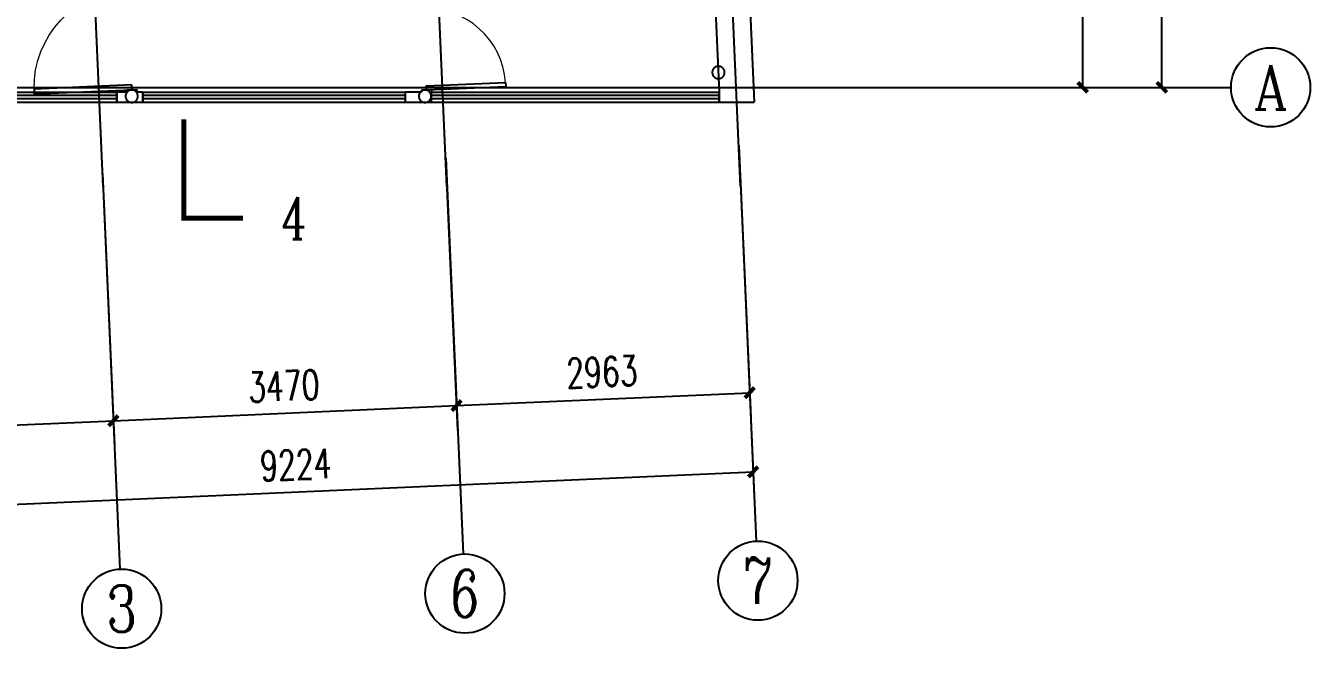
# Model space of a CAD drawing. Extents: x -20250 to 331240, y -699 to 63168.
# Drawn here: x 108808 to 121786, y 28972 to 35260 of the extents above; entities that cross this region are included whole.
import ezdxf
from ezdxf.enums import TextEntityAlignment as Align

# ---------------------------------------------------------------- set-up
doc = ezdxf.new("R2010")
doc.units = 0
doc.header["$LTSCALE"] = 1000
doc.header["$MEASUREMENT"] = 0
for name, color, linetype in [('AXIS', 3, 'Continuous'), ('AXIS_TEXT', 7, 'Continuous'), ('DIM_SYMB', 3, 'Continuous'), ('DOTE', 1, 'Continuous'), ('PUB_TEXT', 7, 'Continuous'), ('WALL', 9, 'Continuous'), ('WINDOW', 4, 'Continuous'), ('柱子', 9, 'Continuous')]:
    doc.layers.add(name, color=color, linetype=linetype)
doc.styles.add('_TCH_AXIS', font='COMPLEX', dxfattribs={"bigfont": 'GBCBIG'})
doc.styles.add('_TCH_DIM_T3', font='SIMPLEX', dxfattribs={"width": 0.705882, "bigfont": 'GBCBIG'})
doc.styles.add('_TCH_LABEL', font='COMPLEX', dxfattribs={"bigfont": 'GBCBIG'})
doc.styles.add('COMPLEX', font='COMPLEX')
doc.dimstyles.new('_TCH_ARCH&&100', dxfattribs={"dimtxt": 297.5, "dimasz": 100, "dimexe": 250, "dimexo": 300, "dimgap": 126.25, "dimtad": 1, "dimdec": 0, "dimzin": 0, "dimdsep": 46, "dimtxsty": '_TCH_DIM_T3', "dimblk": 'ARCHTICK', "dimcen": 0.09, "dimclrt": 7, "dimazin": 2, "dimtfac": 1, "dimtdec": 0, "dimtix": 1, "dimtmove": 2, "dimatfit": 3, "dimfxl": 1, "dimtolj": 1, "dimtzin": 0, "dimarcsym": 0})

# ---------------------------------------------------------------- blocks, each defined once
blk = doc.blocks.new('_ArchTick')
at = {"color": 0, "linetype": 'ByBlock', "const_width": 0.4}
blk.add_lwpolyline([(-0.5, -0.5), (0.5, 0.5)], dxfattribs=at)
blk = doc.blocks.new('*D163')
at = {"layer": 'AXIS', "color": 0, "lineweight": -2, "transparency": 16777216}
for p, q in [((109597, 33468), (109705, 31020)), ((106809, 33345), (106917, 30897)), ((106906, 31147), (109694, 31270))]:
    blk.add_line(p, q, dxfattribs=at)
at = {"layer": 'Defpoints', "color": 0, "transparency": 16777216}
for p in [(109584, 33768), (106796, 33645), (109694, 31270)]:
    blk.add_point(p, dxfattribs=at)
at = {"layer": 'AXIS', "color": 0, "lineweight": -2, "transparency": 16777216, "xscale": 100, "yscale": 100, "zscale": 100}
for p, rotation in [((109694, 31270), 2.524699027739425), ((106906, 31147), 182.5246990277394)]:
    blk.add_blockref('_ArchTick', p, dxfattribs=dict(at, rotation=rotation))
at = {"layer": 'AXIS', "color": 7, "transparency": 16777216, "insert": (108288, 31483), "char_height": 297.5, "attachment_point": 5, "rotation": 2.5247, "style": '_TCH_DIM_T3'}
blk.add_mtext('\\A1;2791', dxfattribs=at)
blk = doc.blocks.new('*D164')
at = {"layer": 'AXIS', "color": 0, "lineweight": -2, "transparency": 16777216}
for p, q in [((113064, 33621), (113172, 31173)), ((109597, 33468), (109705, 31020)), ((109694, 31270), (113161, 31423))]:
    blk.add_line(p, q, dxfattribs=at)
at = {"layer": 'Defpoints', "color": 0, "transparency": 16777216}
for p in [(113051, 33920), (109584, 33768), (113161, 31423)]:
    blk.add_point(p, dxfattribs=at)
at = {"layer": 'AXIS', "color": 0, "lineweight": -2, "transparency": 16777216, "xscale": 100, "yscale": 100, "zscale": 100}
for p, rotation in [((113161, 31423), 2.524699027739323), ((109694, 31270), 182.5246990277393)]:
    blk.add_blockref('_ArchTick', p, dxfattribs=dict(at, rotation=rotation))
at = {"layer": 'AXIS', "color": 7, "transparency": 16777216, "insert": (111416, 31621), "char_height": 297.5, "attachment_point": 5, "rotation": 2.5247, "style": '_TCH_DIM_T3'}
blk.add_mtext('\\A1;3470', dxfattribs=at)
blk = doc.blocks.new('*D165')
at = {"layer": 'AXIS', "color": 0, "lineweight": -2, "transparency": 16777216}
for p, q in [((116025, 33751), (116133, 31304)), ((113064, 33621), (113172, 31173)), ((113161, 31423), (116122, 31553))]:
    blk.add_line(p, q, dxfattribs=at)
at = {"layer": 'Defpoints', "color": 0, "transparency": 16777216}
for p in [(116011, 34051), (113051, 33920), (116122, 31553)]:
    blk.add_point(p, dxfattribs=at)
at = {"layer": 'AXIS', "color": 0, "lineweight": -2, "transparency": 16777216, "xscale": 100, "yscale": 100, "zscale": 100}
for p, rotation in [((116122, 31553), 2.524699027739323), ((113161, 31423), 182.5246990277393)]:
    blk.add_blockref('_ArchTick', p, dxfattribs=dict(at, rotation=rotation))
at = {"layer": 'AXIS', "color": 7, "transparency": 16777216, "insert": (114629, 31763), "char_height": 297.5, "attachment_point": 5, "rotation": 2.5247, "style": '_TCH_DIM_T3'}
blk.add_mtext('\\A1;2963', dxfattribs=at)
blk = doc.blocks.new('*D166')
at = {"layer": 'AXIS', "color": 0, "lineweight": -2, "transparency": 16777216}
for p, q in [((116025, 33751), (116168, 30504)), ((106809, 33345), (106953, 30098)), ((106942, 30348), (116157, 30754))]:
    blk.add_line(p, q, dxfattribs=at)
at = {"layer": 'Defpoints', "color": 0, "transparency": 16777216}
for p in [(116011, 34051), (106796, 33645), (116157, 30754)]:
    blk.add_point(p, dxfattribs=at)
at = {"layer": 'AXIS', "color": 0, "lineweight": -2, "transparency": 16777216, "xscale": 100, "yscale": 100, "zscale": 100}
for p, rotation in [((116157, 30754), 2.524699027739349), ((106942, 30348), 182.5246990277393)]:
    blk.add_blockref('_ArchTick', p, dxfattribs=dict(at, rotation=rotation))
at = {"layer": 'AXIS', "color": 7, "transparency": 16777216, "insert": (111537, 30826), "char_height": 297.5, "attachment_point": 5, "rotation": 2.5247, "style": '_TCH_DIM_T3'}
blk.add_mtext('\\A1;9224', dxfattribs=at)
blk = doc.blocks.new('*D167')
at = {"layer": 'AXIS', "color": 0, "lineweight": -2, "transparency": 16777216}
for p, q in [((117286, 37607), (119736, 37607)), ((119486, 34637), (119486, 37607)), ((117286, 34637), (119736, 34637))]:
    blk.add_line(p, q, dxfattribs=at)
at = {"layer": 'Defpoints', "color": 0, "transparency": 16777216}
for p in [(116986, 37607), (119486, 37607), (116986, 34637)]:
    blk.add_point(p, dxfattribs=at)
at = {"layer": 'AXIS', "color": 0, "lineweight": -2, "transparency": 16777216, "xscale": 100, "yscale": 100, "zscale": 100}
for p, rotation in [((119486, 37607), 90), ((119486, 34637), 270)]:
    blk.add_blockref('_ArchTick', p, dxfattribs=dict(at, rotation=rotation))
at = {"layer": 'AXIS', "color": 7, "transparency": 16777216, "insert": (119211, 36122), "char_height": 297.5, "attachment_point": 5, "rotation": 90, "style": '_TCH_DIM_T3'}
blk.add_mtext('\\A1;2970', dxfattribs=at)
blk = doc.blocks.new('*D176')
at = {"layer": 'AXIS', "color": 0, "lineweight": -2, "transparency": 16777216}
for p, q in [((117286, 57176), (120536, 57176)), ((120286, 34637), (120286, 57176)), ((117286, 34637), (120536, 34637))]:
    blk.add_line(p, q, dxfattribs=at)
at = {"layer": 'Defpoints', "color": 0, "transparency": 16777216}
for p in [(116986, 57176), (120286, 57176), (116986, 34637)]:
    blk.add_point(p, dxfattribs=at)
at = {"layer": 'AXIS', "color": 0, "lineweight": -2, "transparency": 16777216, "xscale": 100, "yscale": 100, "zscale": 100}
for p, rotation in [((120286, 57176), 90), ((120286, 34637), 270)]:
    blk.add_blockref('_ArchTick', p, dxfattribs=dict(at, rotation=rotation))
at = {"layer": 'AXIS', "color": 7, "transparency": 16777216, "insert": (120011, 45906), "char_height": 297.5, "attachment_point": 5, "rotation": 90, "style": '_TCH_DIM_T3'}
blk.add_mtext('\\A1;22539', dxfattribs=at)
blk = doc.blocks.new('$TCHSYS$WIN2D')
for p, q in [((-0.5, 0.5), (0.5, 0.5)), ((-0.5, 0.5), (-0.5, -0.5)), ((0.5, 0.5), (0.5, -0.5)), ((0.5, 0.1667), (-0.5, 0.1667)), ((0.5, -0.1667), (-0.5, -0.1667)), ((-0.5, -0.5), (0.5, -0.5))]:
    blk.add_line(p, q)
blk = doc.blocks.new('$DorLib2D$00000001')
for p, q in [((0.45, 0.975), (0.5, 0.975)), ((0.45, 0), (0.45, 0.975)), ((0.5, 0), (0.5, 0.975)), ((0.5, 0), (0.45, 0))]:
    blk.add_line(p, q)
at = {"lineweight": 13}
blk.add_arc((0.475, 0), 0.975, 91.4693, 180, dxfattribs=at)
blk = doc.blocks.new('_AXISO')
blk.add_circle((0, 0), 0.5)
at = {"layer": 'AXIS_TEXT', "style": 'COMPLEX', "width": 1.041667}
blk.add_attdef('A', text='', height=0.56, dxfattribs=at).set_placement((-0.25, -0.28), (0.25, -0.28), align=Align.FIT)

msp = doc.modelspace()

# ---------------------------------------------------------------- linework, layer by layer
at = {"layer": 'AXIS'}
for p, q in [((116985.6, 34636.9), (120985.6, 34636.9)), ((116011.4, 34050.9), (116187.6, 30054.8)), ((113051.2, 33920.4), (113227.4, 29924.3)), ((109584.2, 33767.5), (109760.4, 29771.4))]:
    msp.add_line(p, q, dxfattribs=at)
at = {"layer": 'DIM_SYMB', "const_width": 50}
msp.add_lwpolyline([(111005, 33315.3), (110405, 33315.3), (110405, 34315.3)], dxfattribs=at)
at = {"layer": 'DOTE'}
for p, q in [((116029.7, 33636.9), (114939, 58372.3)), ((109590, 33636.9), (109074.7, 45322.7)), ((113063.7, 33636.9), (112546.5, 45367.1)), ((105029.2, 34636.9), (116985.6, 34636.9))]:
    msp.add_line(p, q, dxfattribs=at)
at = {"layer": 'WALL'}
for p, q in [((115639.2, 38519.7), (115812.6, 34586.9)), ((115988.9, 38535.1), (116167.4, 34486.9)), ((109834.2, 34586.9), (109730.5, 34586.9)), ((109730.5, 34586.9), (109730.5, 34486.9)), ((109933.2, 34612.2), (109833.3, 34607.8)), ((109833.3, 34607.8), (109834.2, 34586.9)), ((109934.3, 34586.9), (109933.2, 34612.2)), ((109992.8, 34586.9), (109934.3, 34586.9)), ((109992.8, 34486.9), (109992.8, 34586.9)), ((112808.2, 34586.9), (112642.3, 34586.9)), ((112642.3, 34586.9), (112642.3, 34486.9)), ((112907.2, 34612.7), (112807.3, 34608.3)), ((112807.3, 34608.3), (112808.2, 34586.9)), ((112908.3, 34586.9), (112907.2, 34612.7)), ((112908.3, 34486.9), (112908.3, 34586.9)), ((115812.6, 34586.9), (115812.6, 34486.9)), ((109730.5, 34486.9), (109838.6, 34486.9)), ((109838.6, 34486.9), (109992.8, 34486.9)), ((112642.3, 34486.9), (112812.6, 34486.9)), ((112812.6, 34486.9), (112908.3, 34486.9)), ((115812.6, 34486.9), (116167.4, 34486.9))]:
    msp.add_line(p, q, dxfattribs=at)
at = {"layer": '柱子'}
for points in [[(115869, 34787.3, 0), (115868.9, 34790.5, 0), (115868.7, 34793.7, 0), (115868.3, 34796.8, 0), (115867.7, 34799.9, 0), (115867, 34802.9, 0), (115866.2, 34805.9, 0), (115865.2, 34808.8, 0), (115864.1, 34811.6, 0), (115862.8, 34814.4, 0), (115861.4, 34817.1, 0), (115859.9, 34819.7, 0), (115858.3, 34822.2, 0), (115856.6, 34824.7, 0), (115854.7, 34827.1, 0), (115852.7, 34829.3, 0), (115850.7, 34831.5, 0), (115848.5, 34833.6, 0), (115846.2, 34835.6, 0), (115843.9, 34837.4, 0), (115841.4, 34839.2, 0), (115838.9, 34840.8, 0), (115836.3, 34842.3, 0), (115833.6, 34843.7, 0), (115830.8, 34844.9, 0), (115828, 34846.1, 0), (115825, 34847, 0), (115822.1, 34847.9, 0), (115819.1, 34848.6, 0), (115816, 34849.1, 0), (115812.9, 34849.5, 0), (115809.7, 34849.8, 0), (115806.5, 34849.8, 0), (115803.2, 34849.8, 0), (115800.1, 34849.5, 0), (115796.9, 34849.1, 0), (115793.9, 34848.6, 0), (115790.8, 34847.9, 0), (115787.9, 34847, 0), (115785, 34846.1, 0), (115782.1, 34844.9, 0), (115779.4, 34843.7, 0), (115776.7, 34842.3, 0), (115774, 34840.8, 0), (115771.5, 34839.2, 0), (115769.1, 34837.4, 0), (115766.7, 34835.6, 0), (115764.4, 34833.6, 0), (115762.3, 34831.5, 0), (115760.2, 34829.3, 0), (115758.2, 34827.1, 0), (115756.4, 34824.7, 0), (115754.6, 34822.2, 0), (115753, 34819.7, 0), (115751.5, 34817.1, 0), (115750.1, 34814.4, 0), (115748.8, 34811.6, 0), (115747.7, 34808.8, 0), (115746.7, 34805.9, 0), (115745.9, 34802.9, 0), (115745.2, 34799.9, 0), (115744.6, 34796.8, 0), (115744.2, 34793.7, 0), (115744, 34790.5, 0), (115743.9, 34787.3, 0), (115744, 34784.1, 0), (115744.2, 34780.9, 0), (115744.6, 34777.8, 0), (115745.2, 34774.7, 0), (115745.9, 34771.7, 0), (115746.7, 34768.7, 0), (115747.7, 34765.8, 0), (115748.8, 34763, 0), (115750.1, 34760.2, 0), (115751.5, 34757.5, 0), (115753, 34754.9, 0), (115754.6, 34752.3, 0), (115756.4, 34749.9, 0), (115758.2, 34747.5, 0), (115760.2, 34745.3, 0), (115762.3, 34743.1, 0), (115764.4, 34741, 0), (115766.7, 34739.1, 0), (115769.1, 34737.2, 0), (115771.5, 34735.5, 0), (115774, 34733.8, 0), (115776.7, 34732.3, 0), (115779.4, 34730.9, 0), (115782.1, 34729.7, 0), (115785, 34728.6, 0), (115787.9, 34727.6, 0), (115790.8, 34726.7, 0), (115793.9, 34726, 0), (115796.9, 34725.5, 0), (115800.1, 34725.1, 0), (115803.2, 34724.8, 0), (115806.5, 34724.8, 0), (115809.7, 34724.8, 0), (115812.9, 34725.1, 0), (115816, 34725.5, 0), (115819.1, 34726, 0), (115822.1, 34726.7, 0), (115825, 34727.6, 0), (115828, 34728.6, 0), (115830.8, 34729.7, 0), (115833.6, 34730.9, 0), (115836.3, 34732.3, 0), (115838.9, 34733.8, 0), (115841.4, 34735.5, 0), (115843.9, 34737.2, 0), (115846.2, 34739.1, 0), (115848.5, 34741, 0), (115850.7, 34743.1, 0), (115852.7, 34745.3, 0), (115854.7, 34747.5, 0), (115856.6, 34749.9, 0), (115858.3, 34752.3, 0), (115859.9, 34754.9, 0), (115861.4, 34757.5, 0), (115862.8, 34760.2, 0), (115864.1, 34763, 0), (115865.2, 34765.8, 0), (115866.2, 34768.7, 0), (115867, 34771.7, 0), (115867.7, 34774.7, 0), (115868.3, 34777.8, 0), (115868.7, 34780.9, 0), (115868.9, 34784.1, 0)], [(109942, 34547.3, 0), (109941.9, 34550.5, 0), (109941.6, 34553.7, 0), (109941.2, 34556.8, 0), (109940.7, 34559.9, 0), (109940, 34562.9, 0), (109939.1, 34565.9, 0), (109938.2, 34568.8, 0), (109937, 34571.6, 0), (109935.8, 34574.4, 0), (109934.4, 34577.1, 0), (109932.9, 34579.7, 0), (109931.3, 34582.2, 0), (109929.5, 34584.7, 0), (109927.7, 34587.1, 0), (109925.7, 34589.3, 0), (109923.6, 34591.5, 0), (109921.5, 34593.6, 0), (109919.2, 34595.6, 0), (109916.8, 34597.4, 0), (109914.4, 34599.2, 0), (109911.8, 34600.8, 0), (109909.2, 34602.3, 0), (109906.5, 34603.7, 0), (109903.7, 34604.9, 0), (109900.9, 34606, 0), (109898, 34607, 0), (109895, 34607.9, 0), (109892, 34608.6, 0), (109888.9, 34609.1, 0), (109885.8, 34609.5, 0), (109882.6, 34609.7, 0), (109879.4, 34609.8, 0), (109876.2, 34609.7, 0), (109873, 34609.5, 0), (109869.9, 34609.1, 0), (109866.8, 34608.6, 0), (109863.8, 34607.9, 0), (109860.8, 34607, 0), (109857.9, 34606, 0), (109855.1, 34604.9, 0), (109852.3, 34603.7, 0), (109849.6, 34602.3, 0), (109847, 34600.8, 0), (109844.5, 34599.2, 0), (109842, 34597.4, 0), (109839.6, 34595.6, 0), (109837.4, 34593.6, 0), (109835.2, 34591.5, 0), (109833.1, 34589.3, 0), (109831.2, 34587.1, 0), (109829.3, 34584.7, 0), (109827.6, 34582.2, 0), (109825.9, 34579.7, 0), (109824.4, 34577.1, 0), (109823, 34574.4, 0), (109821.8, 34571.6, 0), (109820.7, 34568.8, 0), (109819.7, 34565.9, 0), (109818.8, 34562.9, 0), (109818.1, 34559.9, 0), (109817.6, 34556.8, 0), (109817.2, 34553.7, 0), (109817, 34550.5, 0), (109816.9, 34547.3, 0), (109817, 34544.1, 0), (109817.2, 34540.9, 0), (109817.6, 34537.8, 0), (109818.1, 34534.7, 0), (109818.8, 34531.7, 0), (109819.7, 34528.7, 0), (109820.7, 34525.8, 0), (109821.8, 34523, 0), (109823, 34520.2, 0), (109824.4, 34517.5, 0), (109825.9, 34514.9, 0), (109827.6, 34512.3, 0), (109829.3, 34509.9, 0), (109831.2, 34507.5, 0), (109833.1, 34505.3, 0), (109835.2, 34503.1, 0), (109837.4, 34501, 0), (109839.6, 34499.1, 0), (109842, 34497.2, 0), (109844.5, 34495.4, 0), (109847, 34493.8, 0), (109849.6, 34492.3, 0), (109852.3, 34490.9, 0), (109855.1, 34489.7, 0), (109857.9, 34488.6, 0), (109860.8, 34487.6, 0), (109863.8, 34486.7, 0), (109866.8, 34486, 0), (109869.9, 34485.5, 0), (109873, 34485.1, 0), (109876.2, 34484.8, 0), (109879.4, 34484.7, 0), (109882.6, 34484.8, 0), (109885.8, 34485.1, 0), (109888.9, 34485.5, 0), (109892, 34486, 0), (109895, 34486.7, 0), (109898, 34487.6, 0), (109900.9, 34488.6, 0), (109903.7, 34489.7, 0), (109906.5, 34490.9, 0), (109909.2, 34492.3, 0), (109911.8, 34493.8, 0), (109914.4, 34495.4, 0), (109916.8, 34497.2, 0), (109919.2, 34499.1, 0), (109921.5, 34501, 0), (109923.6, 34503.1, 0), (109925.7, 34505.3, 0), (109927.7, 34507.5, 0), (109929.5, 34509.9, 0), (109931.3, 34512.3, 0), (109932.9, 34514.9, 0), (109934.4, 34517.5, 0), (109935.8, 34520.2, 0), (109937, 34523, 0), (109938.2, 34525.8, 0), (109939.1, 34528.7, 0), (109940, 34531.7, 0), (109940.7, 34534.7, 0), (109941.2, 34537.8, 0), (109941.6, 34540.9, 0), (109941.9, 34544.1, 0)], [(112904.7, 34547.3, 0), (112904.6, 34550.5, 0), (112904.4, 34553.7, 0), (112904, 34556.8, 0), (112903.4, 34559.9, 0), (112902.7, 34562.9, 0), (112901.9, 34565.9, 0), (112900.9, 34568.8, 0), (112899.8, 34571.6, 0), (112898.5, 34574.4, 0), (112897.1, 34577.1, 0), (112895.6, 34579.7, 0), (112894, 34582.2, 0), (112892.3, 34584.7, 0), (112890.4, 34587.1, 0), (112888.4, 34589.3, 0), (112886.4, 34591.5, 0), (112884.2, 34593.6, 0), (112881.9, 34595.6, 0), (112879.6, 34597.4, 0), (112877.1, 34599.2, 0), (112874.6, 34600.8, 0), (112871.9, 34602.3, 0), (112869.2, 34603.7, 0), (112866.5, 34604.9, 0), (112863.6, 34606, 0), (112860.7, 34607, 0), (112857.8, 34607.9, 0), (112854.7, 34608.6, 0), (112851.7, 34609.1, 0), (112848.5, 34609.5, 0), (112845.4, 34609.7, 0), (112842.2, 34609.8, 0), (112838.9, 34609.7, 0), (112835.8, 34609.5, 0), (112832.6, 34609.1, 0), (112829.6, 34608.6, 0), (112826.5, 34607.9, 0), (112823.6, 34607, 0), (112820.7, 34606, 0), (112817.8, 34604.9, 0), (112815, 34603.7, 0), (112812.4, 34602.3, 0), (112809.7, 34600.8, 0), (112807.2, 34599.2, 0), (112804.7, 34597.4, 0), (112802.4, 34595.6, 0), (112800.1, 34593.6, 0), (112797.9, 34591.5, 0), (112795.9, 34589.3, 0), (112793.9, 34587.1, 0), (112792, 34584.7, 0), (112790.3, 34582.2, 0), (112788.7, 34579.7, 0), (112787.2, 34577.1, 0), (112785.8, 34574.4, 0), (112784.5, 34571.6, 0), (112783.4, 34568.8, 0), (112782.4, 34565.9, 0), (112781.6, 34562.9, 0), (112780.9, 34559.9, 0), (112780.3, 34556.8, 0), (112779.9, 34553.7, 0), (112779.7, 34550.5, 0), (112779.6, 34547.3, 0), (112779.7, 34544.1, 0), (112779.9, 34540.9, 0), (112780.3, 34537.8, 0), (112780.9, 34534.7, 0), (112781.6, 34531.7, 0), (112782.4, 34528.7, 0), (112783.4, 34525.8, 0), (112784.5, 34523, 0), (112785.8, 34520.2, 0), (112787.2, 34517.5, 0), (112788.7, 34514.9, 0), (112790.3, 34512.3, 0), (112792, 34509.9, 0), (112793.9, 34507.5, 0), (112795.9, 34505.3, 0), (112797.9, 34503.1, 0), (112800.1, 34501, 0), (112802.4, 34499.1, 0), (112804.7, 34497.2, 0), (112807.2, 34495.4, 0), (112809.7, 34493.8, 0), (112812.4, 34492.3, 0), (112815, 34490.9, 0), (112817.8, 34489.7, 0), (112820.7, 34488.6, 0), (112823.6, 34487.6, 0), (112826.5, 34486.7, 0), (112829.6, 34486, 0), (112832.6, 34485.5, 0), (112835.8, 34485.1, 0), (112838.9, 34484.8, 0), (112842.2, 34484.7, 0), (112845.4, 34484.8, 0), (112848.5, 34485.1, 0), (112851.7, 34485.5, 0), (112854.7, 34486, 0), (112857.8, 34486.7, 0), (112860.7, 34487.6, 0), (112863.6, 34488.6, 0), (112866.5, 34489.7, 0), (112869.2, 34490.9, 0), (112871.9, 34492.3, 0), (112874.6, 34493.8, 0), (112877.1, 34495.4, 0), (112879.6, 34497.2, 0), (112881.9, 34499.1, 0), (112884.2, 34501, 0), (112886.4, 34503.1, 0), (112888.4, 34505.3, 0), (112890.4, 34507.5, 0), (112892.3, 34509.9, 0), (112894, 34512.3, 0), (112895.6, 34514.9, 0), (112897.1, 34517.5, 0), (112898.5, 34520.2, 0), (112899.8, 34523, 0), (112900.9, 34525.8, 0), (112901.9, 34528.7, 0), (112902.7, 34531.7, 0), (112903.4, 34534.7, 0), (112904, 34537.8, 0), (112904.4, 34540.9, 0), (112904.6, 34544.1, 0)]]:
    msp.add_polyline3d(points, close=True, dxfattribs=at)

# ---------------------------------------------------------------- block references
at = {"layer": 'AXIS'}
ref = msp.add_blockref('_AXISO', (121385.6, 34636.9), dxfattribs=dict(at, xscale=800, yscale=800, zscale=800))
ref.add_attrib('A', 'A', dxfattribs={"layer": 'AXIS_TEXT', "height": 445.4, "style": '_TCH_AXIS', "width": 0.888889}).set_placement((121215.9, 34414.2), (121555.3, 34414.2), align=Align.FIT)
ref = msp.add_blockref('_AXISO', (116205.2, 29655.2), dxfattribs=dict(at, xscale=800, yscale=800, zscale=800))
ref.add_attrib('A', '7', dxfattribs={"layer": 'AXIS_TEXT', "height": 465.9, "style": '_TCH_AXIS'}).set_placement((116049.9, 29422.2), (116360.6, 29422.2), align=Align.FIT)
ref = msp.add_blockref('_AXISO', (113245, 29524.7), dxfattribs=dict(at, xscale=800, yscale=800, zscale=800))
ref.add_attrib('A', '6', dxfattribs={"layer": 'AXIS_TEXT', "height": 476.1, "style": '_TCH_AXIS', "width": 0.928571}).set_placement((113097.7, 29286.6), (113392.4, 29286.6), align=Align.FIT)
ref = msp.add_blockref('_AXISO', (109778, 29371.8), dxfattribs=dict(at, xscale=800, yscale=800, zscale=800))
ref.add_attrib('A', '3', dxfattribs={"layer": 'AXIS_TEXT', "height": 465.9, "style": '_TCH_AXIS'}).set_placement((109622.7, 29138.8), (109933.3, 29138.8), align=Align.FIT)
at = {"layer": 'WINDOW'}
for name, p, xscale, yscale, zscale, rotation in [('$DorLib2D$00000001', (109860.9, 35116.9), 1014.695432644893, -1014.695432644893, 1014.695432644893, 272.524837071998), ('$DorLib2D$00000001', (112839.1, 35021.4), 822.586974110598, 822.586974110598, 822.586974110598, 272.5249105682887), ('$TCHSYS$WIN2D', (108361.6, 34537), 2737.820312461973, -100, 2737.820312461973, 359.9995968768972), ('$TCHSYS$WIN2D', (111317.6, 34536.9), 2649.499999964123, 100, 2649.499999964123, 359.9995968768974), ('$TCHSYS$WIN2D', (114360.5, 34536.9), 2904.310864302126, -100, 2904.310864302126, 359.9995968768972)]:
    msp.add_blockref(name, p, dxfattribs=dict(at, xscale=xscale, yscale=yscale, zscale=zscale, rotation=rotation))

# ---------------------------------------------------------------- texts
at = {"layer": 'PUB_TEXT', "style": '_TCH_LABEL', "width": 0.705882}
msp.add_text('4', height=425, dxfattribs=at).set_placement((111390.7, 33102.8))

# ---------------------------------------------------------------- dimensions: what is measured, and where the dimension line sits
at = {"layer": 'AXIS'}
for p1, p2, distance, picture, middle in [((116985.6, 34636.9), (116985.6, 57175.8), -3300, '*D176', (120010.6, 45906.3)), ((116985.6, 34636.9), (116985.6, 37606.6), -2500, '*D167', (119210.6, 36121.7)), ((106796.2, 33644.6), (116011.4, 34050.9), -3300, '*D166', (111537.1, 30825.7)), ((113051.2, 33920.4), (116011.4, 34050.9), -2500, '*D165', (114629.3, 31762.8)), ((109584.2, 33767.5), (113051.2, 33920.4), -2500, '*D164', (111415.7, 31621.1)), ((106796.2, 33644.6), (109584.2, 33767.5), -2500, '*D163', (108288.2, 31483.2))]:
    dim = msp.add_aligned_dim(p1=p1, p2=p2, distance=distance, dimstyle='_TCH_ARCH&&100', dxfattribs=at)
    dim.commit()
    dim.dimension.update_dxf_attribs({"geometry": picture, "text_midpoint": middle})

doc.saveas('drawing.dxf')
